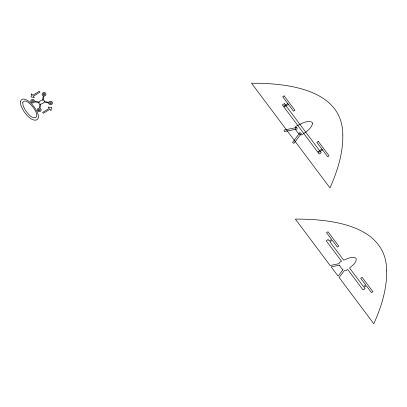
<?xml version="1.0" encoding="UTF-8"?>
<svg xmlns="http://www.w3.org/2000/svg" width="407" height="407" viewBox="0 0 407 407"><rect width="100%" height="100%" fill="white"/><g stroke="black" fill="none" stroke-linecap="round" stroke-linejoin="round"><path stroke-width="0.61" d="M40.049 104.141L39.25 108.16A1.938 1.765 5.1 0 0 37.408 110.556A1.938 1.765 5.1 0 0 40.573 111.203A1.938 1.765 5.1 0 0 39.942 108.298L40.766 104.141M42.47 100.041L43.3 95.884A1.938 1.765 5.1 0 1 42.664 92.979A1.938 1.765 5.1 0 1 45.828 93.625A1.938 1.765 5.1 0 1 43.992 96.021L43.193 100.041M342.877 269.755L338.095 276.114L331.171 266.875L339.453 265.191M287.78 103.551L283.923 105.927L284.549 106.761L288.405 104.385M321.937 149.13L318.076 151.501L318.701 152.335L322.563 149.964M44.302 101.521L48.718 102.33A1.938 1.765 5.1 0 1 51.857 101.669A1.938 1.765 5.1 0 1 51.348 104.574A1.938 1.765 5.1 0 1 48.606 102.966L44.037 102.132A4.589 4.177 5.1 0 1 40.761 104.106M39.199 102.05L34.631 101.216A1.938 1.765 5.1 0 0 31.888 99.608A1.938 1.765 5.1 0 0 31.38 102.513A1.938 1.765 5.1 0 0 34.519 101.852L38.935 102.656M342.913 269.724A14.856 13.528 5.1 0 1 339.504 265.171M43.198 99.969A1.363 1.241 5.1 0 1 44.378 101.541M39.235 102.071A4.589 4.177 5.1 0 1 42.476 100.071M40.039 104.212A1.363 1.241 5.1 0 1 38.863 102.64M342.806 134.946C343.137 153.342 337.403 171.261 329.97 187.892L251.531 83.221C286.228 83.074 342.75 88.868 342.806 134.946M386.65 270.838C386.976 289.235 381.242 307.153 373.814 323.779L339.123 277.488L344.276 270.64L344.8 270.787A1.913 1.74 5.1 0 0 346.026 270.63L347.695 269.454L363.039 289.926L365.048 288.685L364.021 287.317L366.402 285.851L371.479 292.623L372.934 291.727L362.159 277.35L360.704 278.246L365.776 285.017L363.395 286.482L349.567 268.025C352.121 265.573 356.395 263.09 356.267 259.081A2.264 2.06 5.1 0 0 355.347 257.85C351.455 256.278 347.278 258.857 343.696 260.195L329.868 241.738L332.244 240.272L337.322 247.049L338.777 246.154L328.001 231.771L326.546 232.667L331.624 239.438L329.243 240.903L328.215 239.535L326.2 240.771L341.544 261.243L339.723 262.22A1.898 1.725 5.1 0 0 339.133 263.075L339.062 263.685L330.138 265.501L295.37 219.108C330.072 218.961 386.594 224.756 386.65 270.838M20.36 101.796L20.879 105.362L23.382 110.572A32.377 29.487 5.1 0 0 26.19 114.321C34.178 124.364 43.31 120.803 35.333 108.694A32.377 29.487 5.1 0 0 32.524 104.945C30.245 101.892 22.095 95.258 20.36 101.796M312.5 123.687C311.258 128.912 305.738 132.199 301.567 134.915C299.349 134.936 297.949 132.763 296.723 131.207C295.858 129.894 294.393 127.773 295.843 126.358C300.585 124.252 305.972 120.335 311.396 121.897A2.269 2.066 5.1 0 1 312.444 123.296L312.5 123.687M22.695 102.518L23.158 105.845L25.229 109.982A28.419 25.88 5.1 0 0 27.478 112.983C33.532 121.133 40.751 118.178 34.163 108.873A28.419 25.88 5.1 0 0 31.914 105.866C30.067 103.785 24.771 98.321 22.695 102.518M31.68 93.961L31.08 96.958L34.376 97.558L33.364 96.21L39.952 92.155L39.276 91.26L32.692 95.309L31.68 93.961M51.531 107.611L50.931 110.602L49.919 109.259L43.335 113.309L42.659 112.408L49.247 108.359L48.235 107.01L51.531 107.611M299.944 132.662L292.552 142.481L293.951 143.366L301.338 133.547L299.944 132.662M284.157 95.884L282.702 96.78L293.483 111.157L294.938 110.261L284.157 95.884M284.371 103.643L282.356 104.884L319.195 154.039L321.209 152.798L284.371 103.643M318.315 141.458L316.86 142.353L327.635 156.736L329.09 155.84L318.315 141.458M296.795 127.477L283.994 130.082L284.386 131.583L297.186 128.978L296.795 127.477M38.665 110.567A0.895 0.814 5.1 0 0 40.095 110.043A0.895 0.814 5.1 0 0 38.863 109.168A0.895 0.814 5.1 0 0 38.665 110.567M32.178 101.887A0.895 0.814 5.1 0 0 33.583 101.318A0.895 0.814 5.1 0 0 32.316 100.483A0.895 0.814 5.1 0 0 32.178 101.887M50.03 103.607A0.895 0.814 5.1 0 0 51.435 103.037A0.895 0.814 5.1 0 0 50.173 102.203A0.895 0.814 5.1 0 0 50.03 103.607M43.488 94.897A0.895 0.814 5.1 0 0 44.918 94.373A0.895 0.814 5.1 0 0 43.686 93.498A0.895 0.814 5.1 0 0 43.488 94.897"/></g></svg>
